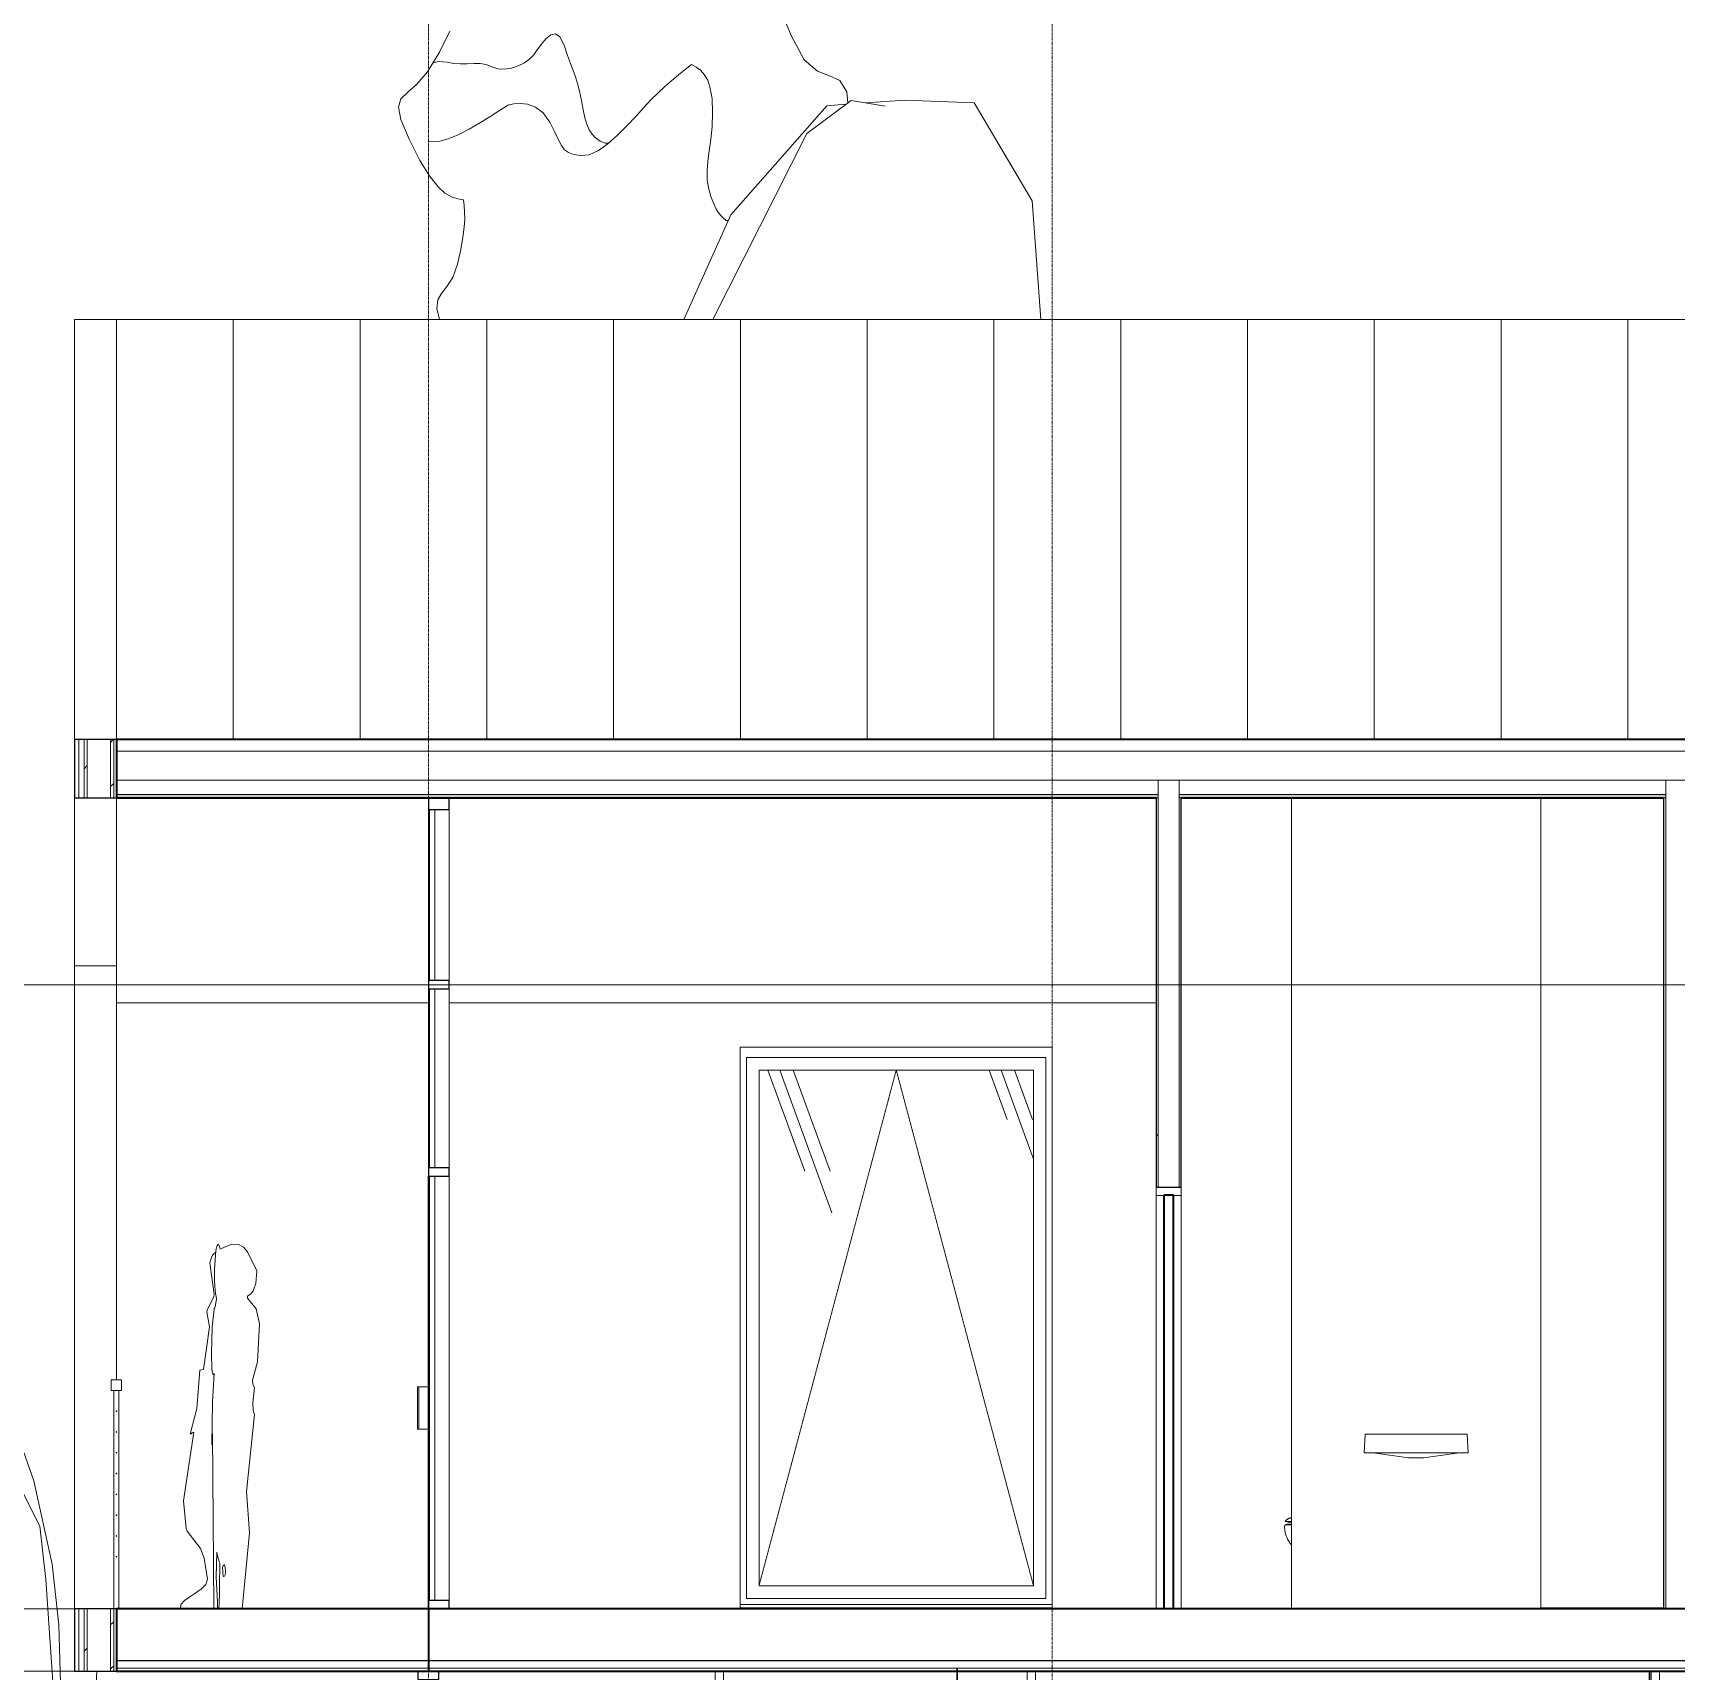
# Model space of a CAD drawing. Header units: millimetres. Extents: x -22400 to 100951, y -3625 to 17206.
# Drawn here: x 43604 to 51506, y 2700 to 10577 of the extents above; entities that cross this region are included whole.
import ezdxf

# ---------------------------------------------------------------- set-up
doc = ezdxf.new("R2010")
doc.units = ezdxf.units.MM
doc.linetypes.add('Dash - Tight', pattern=[4.5, 3, -1.5])
doc.linetypes.add('Grid Line', pattern=[22.225, 12.7, -3.175, 3.175, -3.175])
for name, color, linetype, lineweight in [('A-CLNG', 13, 'Continuous', 9), ('A-DETL-GENF', 92, 'Continuous', 9), ('A-DOOR', 31, 'Continuous', 9), ('A-DOOR-FRAM', 31, 'Continuous', 9), ('A-FLOR', 192, 'Continuous', 9), ('A-FLOR-HRAL', 11, 'Continuous', 9), ('A-FLOR-LEVL', 51, 'Continuous', 9), ('A-GENM', 13, 'Continuous', 9), ('A-GLAZ', 151, 'Continuous', 9), ('A-GLAZ-CURT', 52, 'Continuous', 9), ('A-GLAZ-CWMG', 51, 'Continuous', 9), ('A-ROOF', 132, 'Continuous', 9), ('A-ROOF-PATT', 132, 'Continuous', 9), ('A-WALL', 113, 'Continuous', 9), ('A-WALL-PATT', 111, 'Continuous', 9), ('E-LITE-EQPM', 33, 'Continuous', 9), ('I-WALL', 2, 'Continuous', 9), ('L-PLNT', 71, 'Continuous', 9), ('P-SANR-FIXT', 6, 'Continuous', 9), ('S-GRID', 1, 'Continuous', 9)]:
    doc.layers.add(name, color=color, linetype=linetype, lineweight=lineweight)
pattern_1 = [(0, (53724.09, 1850), (812.8, 203.2), [33.528, -576.072, 33.528, -576.072, -3251.2]), (0, (53724.09, 1850), (812.8, 203.2), [-1219.2, 33.528, -1185.672, 33.528, -576.072, -1422.4]), (0, (53724.09, 1850), (812.8, 203.2), [-3048, 33.528, -372.872, 33.528, -982.472]), (120, (54028.89, 1951.6), (-582.3764, 602.3054), [33.528, -576.072, 33.528, -576.072, -3251.2]), (120, (54028.89, 1951.6), (-582.3764, 602.3054), [-1219.2, 33.528, -1185.672, 33.528, -576.072, -1422.4]), (120, (54028.89, 1951.6), (-582.3764, 602.3054), [-3048, 33.528, -372.872, 33.528, -982.472]), (240, (54130.49, 2358), (-230.4236, -805.5054), [33.528, -576.072, 33.528, -576.072, -3251.2]), (240, (54130.49, 2358), (-230.4236, -805.5054), [-1219.2, 33.528, -1185.672, 33.528, -576.072, -1422.4]), (240, (54130.49, 2358), (-230.4236, -805.5054), [-3048, 33.528, -372.872, 33.528, -982.472])]
pattern_2 = [(45, (53724.09, 1850), (-106.066, 106.066), [])]

# ---------------------------------------------------------------- blocks, each defined once
blk = doc.blocks.new('Single Window - Standard-818875-Longitudinal Section')
at = {"layer": 'A-GLAZ'}
h = blk.add_hatch(dxfattribs=at)
h.set_pattern_fill('FP_22', color=256, style=0, pattern_type=2)
h.set_pattern_definition([(110, (-2696.1, 2500), (973.9, 248.05), [800, -2500]), (110, (-2688.1, 2300), (973.9, 248.05), [1200, -2100]), (110, (-2818.1, 2500), (973.9, 248.05), [800, -2500])])
h.paths.add_polyline_path([(-2028.1, 3110), (-2028.1, 5590), (-3348.1, 5590), (-3348.1, 3110), (-2487.4, 3110)], flags=0)
for p, q in [((-3408.1, 3050), (-3408.1, 5650)), ((-3408.1, 5650), (-1968.1, 5650)), ((-1968.1, 5650), (-1968.1, 3050)), ((-3348.1, 5590), (-3348.1, 3110)), ((-2028.1, 5590), (-3348.1, 5590)), ((-2028.1, 3110), (-2028.1, 5590)), ((-3348.1, 3110), (-2028.1, 3110)), ((-3438.1, 3005), (-3438.1, 3020)), ((-3438.1, 3020), (-1938.1, 3020)), ((-1938.1, 3005), (-3438.1, 3005)), ((-1968.1, 3050), (-3408.1, 3050)), ((-1938.1, 3020), (-1938.1, 3005))]:
    blk.add_line(p, q, dxfattribs=at)
at = {"layer": 'A-GLAZ', "linetype": 'Dash - Tight'}
for p, q in [((-3348.1, 3110), (-2688.1, 5590)), ((-2688.1, 5590), (-2028.1, 3110))]:
    blk.add_line(p, q, dxfattribs=at)
blk = doc.blocks.new('Curtain Wall Dbl Glass - Curtain Wall Dbl Glass-910875-Longitudinal Section')
at = {"layer": 'A-DOOR'}
blk.add_line((-4938.9, 3000), (-4938.9, 5080), dxfattribs=at)
at = {"layer": 'A-DOOR-FRAM'}
for p, q in [((-4989.7, 4066.8), (-4983.3, 4066.8)), ((-4989.7, 4066.8), (-4989.7, 3863.6)), ((-4983.3, 4066.8), (-4938.9, 4066.8)), ((-4983.3, 4066.8), (-4983.3, 3863.6)), ((-4983.3, 3863.6), (-4989.7, 3863.6)), ((-4938.9, 3863.6), (-4983.3, 3863.6))]:
    blk.add_line(p, q, dxfattribs=at)
blk = doc.blocks.new('System Panel - Glazed-909763-Longitudinal Section')
at = {"layer": 'A-GLAZ-CURT', "lineweight": 18}
for p, q in [((-4932.5, 5080), (-4932.5, 3040)), ((-4907.1, 5080), (-4932.5, 5080)), ((-4907.1, 3040), (-4907.1, 5080)), ((-4932.5, 3040), (-4907.1, 3040))]:
    blk.add_line(p, q, dxfattribs=at)
blk = doc.blocks.new('System Panel - Glazed-846340-Longitudinal Section')
at = {"layer": 'A-GLAZ-CURT', "lineweight": 18}
for p, q in [((-4932.5, 6842.6), (-4932.5, 6020)), ((-4907.1, 6842.6), (-4932.5, 6842.6)), ((-4907.1, 6020), (-4907.1, 6842.6)), ((-4932.5, 6020), (-4907.1, 6020))]:
    blk.add_line(p, q, dxfattribs=at)
blk = doc.blocks.new('Rectangular Mullion - 64 x 128 rectangular-485513-Longitudinal Section')
at = {"layer": 'A-GLAZ-CWMG', "lineweight": 25}
for p, q in [((-4938.1, 3040), (-4938.1, 3000)), ((-4838.1, 3040), (-4938.1, 3040)), ((-4838.1, 3000), (-4838.1, 3040)), ((-4938.1, 3000), (-4838.1, 3000))]:
    blk.add_line(p, q, dxfattribs=at)
blk = doc.blocks.new('Rectangular Mullion - 64 x 128 rectangular-909760-Longitudinal Section')
at = {"layer": 'A-GLAZ-CWMG'}
for p, q in [((-4938.1, 3040), (-4938.1, 5080)), ((-4838.1, 5080), (-4838.1, 3040))]:
    blk.add_line(p, q, dxfattribs=at)
blk = doc.blocks.new('Walvit_Hung Bowl_604118 W - Walvit-287141-Longitudinal Section')
at = {"layer": 'A-GENM'}
for p, q in [((-788.9, 3420.2), (-818, 3420.2)), ((-788.9, 3404.7), (-814.5, 3404.7)), ((-794.6, 3404), (-808.3, 3404)), ((-807, 3413.1), (-788.5, 3413.1)), ((-794.6, 3404), (-788.8, 3404)), ((-788.8, 3404), (-794.6, 3404))]:
    blk.add_line(p, q, dxfattribs=at)
at = {"layer": 'A-GENM', "flags": 128}
for points in [[(-820.7, 3396.3), (-820.7, 3396.6), (-820.7, 3396.9), (-820.6, 3397.2), (-820.6, 3397.5), (-820.5, 3397.8), (-820.5, 3398.1), (-820.4, 3398.4), (-820.3, 3398.7), (-820.2, 3399), (-820.1, 3399.3), (-820, 3399.6), (-819.8, 3399.8), (-819.7, 3400.1), (-819.5, 3400.4), (-819.4, 3400.6), (-819.2, 3400.9), (-819, 3401.1), (-818.8, 3401.4), (-818.6, 3401.6), (-818.4, 3401.8), (-818.1, 3402), (-817.9, 3402.2), (-817.7, 3402.4), (-817.4, 3402.6), (-817.2, 3402.8), (-816.9, 3402.9), (-816.6, 3403.1), (-816.3, 3403.2), (-816.1, 3403.3), (-815.8, 3403.5), (-815.5, 3403.6), (-815.2, 3403.7), (-814.9, 3403.7), (-814.6, 3403.8), (-814.3, 3403.9), (-814, 3403.9), (-813.7, 3403.9), (-813.4, 3404), (-813.1, 3404), (-813, 3404)], [(-818, 3420.2), (-816.8, 3421.6), (-815.7, 3422.9), (-814.5, 3424.2), (-813.2, 3425.5), (-811.9, 3426.7), (-810.5, 3427.8), (-809.1, 3428.9), (-807.6, 3430), (-806.1, 3430.9)], [(-794.6, 3404), (-797.2, 3404), (-799.7, 3404), (-802, 3404), (-804, 3404), (-805.9, 3404), (-807.5, 3404), (-808.9, 3404), (-810.2, 3404), (-811.2, 3404), (-812, 3404), (-812.5, 3404), (-812.9, 3404), (-813, 3404)], [(-813, 3404), (-812.9, 3404), (-812.6, 3404), (-812, 3404), (-811.2, 3404), (-810.2, 3404), (-809, 3404), (-807.6, 3404), (-806, 3404), (-804.2, 3404), (-802.1, 3404), (-799.9, 3404), (-797.4, 3404), (-794.8, 3404), (-794.6, 3404)], [(-806.1, 3430.9), (-804.6, 3431.9), (-803, 3432.7), (-801.4, 3433.5), (-799.8, 3434.2), (-798.1, 3434.9), (-796.4, 3435.5), (-794.7, 3436), (-793, 3436.5), (-791.2, 3436.9), (-789.5, 3437.2), (-788.1, 3437.4)], [(-794.6, 3404), (-790.3, 3404), (-788.1, 3404)], [(-788.1, 3404), (-789.3, 3404), (-793.7, 3404), (-794.6, 3404)], [(-788.1, 3306.5), (-791.5, 3310.7), (-794.8, 3315.2), (-798, 3319.8), (-800.9, 3324.6), (-803.7, 3329.4), (-806.3, 3334.4), (-808.6, 3339.5), (-810.8, 3344.6), (-812.8, 3349.9), (-814.5, 3355.2), (-816.1, 3360.6), (-817.4, 3366), (-818.5, 3371.5), (-819.4, 3377), (-820, 3382.6), (-820.5, 3388.1), (-820.7, 3393.7), (-820.7, 3396.3)]]:
    blk.add_lwpolyline(points, dxfattribs=at)
blk = doc.blocks.new('Pocket_Slider_Door_5851 - 2_027 x 0_945-769882-Longitudinal Section')
at = {"layer": 'A-DOOR', "lineweight": 18}
for p, q in [((-1398.1, 4987), (-1398.1, 3000)), ((-1358.1, 4987), (-1398.1, 4987)), ((-1358.1, 3000), (-1358.1, 4987)), ((-1398.1, 3000), (-1358.1, 3000))]:
    blk.add_line(p, q, dxfattribs=at)
at = {"layer": 'A-DOOR-FRAM', "lineweight": 18}
for p, q in [((-1318.1, 5027), (-1438.1, 5027)), ((-1438.1, 5027), (-1438.1, 4987)), ((-1438.1, 4987), (-1400.6, 4987)), ((-1400.6, 4987), (-1400.6, 4992)), ((-1400.6, 4992), (-1355.6, 4992)), ((-1355.6, 4992), (-1355.6, 4987)), ((-1355.6, 4987), (-1318.1, 4987)), ((-1318.1, 4987), (-1318.1, 5027))]:
    blk.add_line(p, q, dxfattribs=at)
at = {"layer": 'A-DOOR-FRAM'}
for p, q in [((-1438.1, 3000), (-1438.1, 4987)), ((-1403.1, 3000), (-1403.1, 4987)), ((-1353.1, 4987), (-1353.1, 3000)), ((-1318.1, 4987), (-1318.1, 3000))]:
    blk.add_line(p, q, dxfattribs=at)
blk = doc.blocks.new('Rectangular Mullion - 64 x 128 rectangular-846345-Longitudinal Section')
at = {"layer": 'A-GLAZ-CWMG', "lineweight": 25}
for p, q in [((-4938.1, 6898.1), (-4938.1, 6842.6)), ((-4838.1, 6898.1), (-4938.1, 6898.1)), ((-4838.1, 6842.6), (-4838.1, 6898.1)), ((-4938.1, 6842.6), (-4838.1, 6842.6))]:
    blk.add_line(p, q, dxfattribs=at)
blk = doc.blocks.new('Lavatory-TOTO-Luminist_Rectangle_Vessel_LLT151 - Standard-698708-Longitudinal Section')
at = {"layer": 'P-SANR-FIXT'}
for p, q in [((-433.1, 3840), (-438.1, 3750)), ((-433.1, 3840), (-428.1, 3840)), ((-432.9, 3840), (-433.1, 3840)), ((-428.1, 3840), (51.9, 3840)), ((51.9, 3840), (56.8, 3840)), ((61.9, 3750), (56.9, 3840)), ((-433.1, 3750), (-438.1, 3750)), ((-438.1, 3750), (-437.9, 3750)), ((56.9, 3750), (-433.1, 3750)), ((-225.6, 3725), (-395.1, 3750)), ((-395.1, 3750), (-225.6, 3725)), ((-225.6, 3725), (-224.9, 3725)), ((-205.6, 3725), (-225.6, 3725)), ((-170.6, 3725), (-205.6, 3725)), ((-150.6, 3725), (-170.6, 3725)), ((-151.3, 3725), (-150.6, 3725)), ((-150.6, 3725), (18.9, 3750)), ((18.9, 3750), (-150.6, 3725)), ((61.9, 3750), (56.9, 3750)), ((61.8, 3750), (61.9, 3750))]:
    blk.add_line(p, q, dxfattribs=at)
blk = doc.blocks.new('SH_Lighting-Pendant-Litecontrol-Mod66-8_Foot_09 - P-D-66N28T8-802440-Longitudinal Section')
at = {"layer": 'E-LITE-EQPM'}
for p, q in [((933, 2700), (933, 2100.9)), ((936, 2100.9), (936, 2700)), ((2958.4, 2700), (2958.4, 2100.9)), ((2961.4, 2100.9), (2961.4, 2700)), ((4983.8, 2700), (4983.8, 2100.9)), ((4986.8, 2100.9), (4986.8, 2700)), ((858.3, 1935.8), (858.3, 2100.9)), ((859.9, 2100.9), (858.3, 2100.9)), ((859.9, 2100.9), (859.9, 1935.8)), ((859.9, 1935.8), (859.9, 2100.9)), ((5059.9, 2100.9), (859.9, 2100.9)), ((5059.9, 1935.8), (5059.9, 2100.9)), ((5059.9, 2100.9), (5061.5, 2100.9)), ((5059.9, 2100.9), (5059.9, 1935.8)), ((5061.5, 2100.9), (5061.5, 1935.8)), ((859.9, 1935.8), (858.3, 1935.8)), ((859.9, 1935.8), (5059.9, 1935.8)), ((5059.9, 1935.8), (5061.5, 1935.8))]:
    blk.add_line(p, q, dxfattribs=at)
blk = doc.blocks.new('SH_Lighting-Pendant-Litecontrol-Mod66-8_Foot_09 - P-D-66N28T8-V37-Longitudinal Section')
at = {"layer": 'E-LITE-EQPM'}
for p, q in [((-2396.8, 2710.5), (-2396.8, 2100.9)), ((-2396.8, 2710.5), (-2395.3, 2710.5)), ((-2395.3, 2710.5), (-2393.8, 2710.5)), ((-2393.8, 2100.9), (-2393.8, 2710.5)), ((-2319.1, 2100.9), (-2471.5, 2100.9)), ((-2471.5, 2100.9), (-2471.5, 1935.8)), ((-2319.1, 1935.8), (-2319.1, 2100.9)), ((-2471.5, 1935.8), (-2319.1, 1935.8))]:
    blk.add_line(p, q, dxfattribs=at)
blk = doc.blocks.new('Rectangular Mullion - 64 x 128 rectangular-846349-Longitudinal Section')
at = {"layer": 'A-GLAZ-CWMG', "lineweight": 25}
for p, q in [((-4938.1, 6020), (-4938.1, 5980)), ((-4838.1, 6020), (-4938.1, 6020)), ((-4838.1, 5980), (-4838.1, 6020)), ((-4938.1, 5980), (-4838.1, 5980))]:
    blk.add_line(p, q, dxfattribs=at)
blk = doc.blocks.new('Rectangular Mullion - 64 x 128 rectangular-846350-Longitudinal Section')
at = {"layer": 'A-GLAZ-CWMG'}
for p, q in [((-4938.1, 6020), (-4938.1, 6842.6)), ((-4838.1, 6842.6), (-4838.1, 6020))]:
    blk.add_line(p, q, dxfattribs=at)
blk = doc.blocks.new('Railing - 25mm-489599-Longitudinal Section')
at = {"layer": 'A-FLOR-HRAL'}
for p, q in [((-6450.6, 4050), (-6450.6, 3000)), ((-6425.6, 3000), (-6425.6, 4050))]:
    blk.add_line(p, q, dxfattribs=at)
blk = doc.blocks.new('Railing - Railing-931631-Longitudinal Section')
at = {"layer": 'A-FLOR-HRAL', "lineweight": 18}
for p, q in [((-6463.1, 4100), (-6463.1, 4050)), ((-6413.1, 4100), (-6463.1, 4100)), ((-6463.1, 4050), (-6413.1, 4050)), ((-6413.1, 4050), (-6413.1, 4100))]:
    blk.add_line(p, q, dxfattribs=at)
for centre, start, end in [((-6438.1, 3950), 0, 180), ((-6438.1, 3950), 180, 0), ((-6438.1, 3850), 0, 180), ((-6438.1, 3850), 180, 0), ((-6438.1, 3750), 0, 180), ((-6438.1, 3750), 180, 0), ((-6438.1, 3650), 0, 180), ((-6438.1, 3650), 180, 0), ((-6438.1, 3550), 0, 180), ((-6438.1, 3550), 180, 0), ((-6438.1, 3450), 0, 180), ((-6438.1, 3450), 180, 0), ((-6438.1, 3350), 0, 180), ((-6438.1, 3350), 180, 0), ((-6438.1, 3250), 0, 180), ((-6438.1, 3250), 180, 0)]:
    blk.add_arc(centre, 1.59, start, end, dxfattribs=at)
blk.add_blockref('Railing - 25mm-489599-Longitudinal Section', (0, 0))
blk = doc.blocks.new('System Panel - Glazed-931892-Longitudinal Section')
at = {"layer": 'A-GLAZ-CURT', "lineweight": 18}
for p, q in [((-4932.5, 5980), (-4932.5, 5120)), ((-4907.1, 5980), (-4932.5, 5980)), ((-4907.1, 5120), (-4907.1, 5980)), ((-4932.5, 5120), (-4907.1, 5120))]:
    blk.add_line(p, q, dxfattribs=at)
blk = doc.blocks.new('Rectangular Mullion - 64 x 128 rectangular-909761-Longitudinal Section')
at = {"layer": 'A-GLAZ-CWMG', "lineweight": 25}
for p, q in [((-4938.1, 5120), (-4938.1, 5080)), ((-4838.1, 5120), (-4938.1, 5120)), ((-4938.1, 5080), (-4838.1, 5080)), ((-4838.1, 5080), (-4838.1, 5120))]:
    blk.add_line(p, q, dxfattribs=at)
blk = doc.blocks.new('Rectangular Mullion - 64 x 128 rectangular-931887-Longitudinal Section')
at = {"layer": 'A-GLAZ-CWMG'}
for p, q in [((-4938.1, 5120), (-4938.1, 5980)), ((-4838.1, 5980), (-4838.1, 5120))]:
    blk.add_line(p, q, dxfattribs=at)
blk = doc.blocks.new('M_Shower Stall-2D - small-937371-Longitudinal Section')
at = {"layer": 'P-SANR-FIXT'}
for p, q in [((1001.9, 3005), (411.9, 3005)), ((411.9, 3005), (1001.9, 3005)), ((926.9, 3005), (411.9, 3005)), ((411.9, 3005), (926.9, 3005)), ((464.6, 3005), (926.9, 3005)), ((926.9, 3005), (465.9, 3005))]:
    blk.add_line(p, q, dxfattribs=at)
blk = doc.blocks.new('RPC Tree - Deciduous - Scarlet Oak - 42_-946020-Longitudinal Section')
at = {"layer": 'L-PLNT'}
for p, q in [((-3249.3, 10700.6), (-3194, 10564.7)), ((-3194, 10564.7), (-3131, 10446.5)), ((-3131, 10446.5), (-3067.4, 10392.7)), ((-3067.4, 10392.7), (-3008.5, 10370.8)), ((-3008.5, 10370.8), (-2959.5, 10348.3)), ((-2959.5, 10348.3), (-2925.8, 10292.4)), ((-2925.8, 10292.4), (-2920.2, 10240.3))]:
    blk.add_line(p, q, dxfattribs=at)
blk = doc.blocks.new('RPC Tree - Deciduous - Red Ash - 25_-945990-Longitudinal Section')
at = {"layer": 'L-PLNT'}
for p, q in [((-3484.1, 9702.3), (-3022.6, 10226.4)), ((-3118.2, 10092), (-2905.3, 10251.5)), ((-3022.6, 10226.4), (-2929.9, 10233)), ((-2905.3, 10251.5), (-2740.8, 10224.7)), ((-2834.1, 10239.9), (-2646.9, 10253.3)), ((-2646.9, 10253.3), (-2314.2, 10239.8)), ((-2314.2, 10239.8), (-2035.1, 9769.5)), ((-3570.1, 9198.7), (-3118.2, 10092)), ((-2035.1, 9769.5), (-1992.6, 9198.7)), ((-3709.7, 9198.7), (-3484.1, 9702.3))]:
    blk.add_line(p, q, dxfattribs=at)
blk = doc.blocks.new('RPC Tree - Deciduous - Honey Locust - 25_-V39-Longitudinal Section')
at = {"layer": 'L-PLNT'}
for p, q in [((-4414.7, 10494.6), (-4394.7, 10522.3)), ((-4394.7, 10522.3), (-4372.7, 10548.3)), ((-4372.7, 10548.3), (-4349.7, 10566.6)), ((-4349.7, 10566.6), (-4326.8, 10571.4)), ((-4326.8, 10571.4), (-4305.1, 10556.8)), ((-4305.1, 10556.8), (-4285.7, 10517)), ((-4285.7, 10517), (-4269.1, 10468.4)), ((-4915.4, 10433.2), (-4889, 10438.3)), ((-4889, 10438.3), (-4847.9, 10436.2)), ((-4847.9, 10436.2), (-4815.2, 10429.5)), ((-4505.6, 10417.9), (-4475.6, 10433.2)), ((-4475.6, 10433.2), (-4450.3, 10451.3)), ((-4450.3, 10451.3), (-4431.5, 10470.8)), ((-4431.5, 10470.8), (-4414.7, 10494.6)), ((-4269.1, 10468.4), (-4254.7, 10429.1)), ((-4815.2, 10429.5), (-4782.8, 10427.6)), ((-4782.8, 10427.6), (-4750.9, 10428.4)), ((-4750.9, 10428.4), (-4719.6, 10429.5)), ((-4719.6, 10429.5), (-4689.4, 10428.8)), ((-4689.4, 10428.8), (-4660.3, 10424.1)), ((-4660.3, 10424.1), (-4632.8, 10413.2)), ((-4632.8, 10413.2), (-4603.8, 10403)), ((-4603.8, 10403), (-4571.6, 10401.4)), ((-4571.6, 10401.4), (-4538.2, 10406.8)), ((-4538.2, 10406.8), (-4505.6, 10417.9)), ((-4254.7, 10429.1), (-4242, 10395.6)), ((-4242, 10395.6), (-4230.9, 10364.6)), ((-4230.9, 10364.6), (-4220.8, 10332.5)), ((-3767.8, 10347.8), (-3735.7, 10374.5)), ((-3735.7, 10374.5), (-3703.9, 10399.9)), ((-3703.9, 10399.9), (-3672.3, 10424.7)), ((-3672.3, 10424.7), (-3650.8, 10411.9)), ((-3650.8, 10411.9), (-3630.1, 10396.6)), ((-3630.1, 10396.6), (-3611.2, 10376.3)), ((-3611.2, 10376.3), (-3594.9, 10348.4)), ((-4220.8, 10332.5), (-4211.4, 10296.1)), ((-4211.4, 10296.1), (-4202.4, 10251.7)), ((-3867.6, 10254.7), (-3833.6, 10288.5)), ((-3833.6, 10288.5), (-3800.4, 10319.4)), ((-3800.4, 10319.4), (-3767.8, 10347.8)), ((-3594.9, 10348.4), (-3582.2, 10310.4)), ((-3582.2, 10310.4), (-3574, 10259.8)), ((-4637, 10176), (-4595.4, 10202.7)), ((-4595.4, 10202.7), (-4567.1, 10221.5)), ((-4567.1, 10221.5), (-4556.6, 10228.6)), ((-4556.6, 10228.6), (-4548.7, 10230.8)), ((-4548.7, 10230.8), (-4527.7, 10234.8)), ((-4527.7, 10234.8), (-4497.1, 10236.8)), ((-4497.1, 10236.8), (-4460.7, 10233)), ((-4460.7, 10233), (-4422.3, 10219.4)), ((-4422.3, 10219.4), (-4385.4, 10192.3)), ((-4202.4, 10251.7), (-4193.8, 10206.3)), ((-4193.8, 10206.3), (-4185.2, 10168.4)), ((-3940.7, 10174.7), (-3902.6, 10217.1)), ((-3902.6, 10217.1), (-3867.6, 10254.7)), ((-3574, 10259.8), (-3571, 10194)), ((-3571, 10194), (-3573.5, 10124.6)), ((-4794.4, 10087), (-4741.2, 10114.3)), ((-4741.2, 10114.3), (-4687.2, 10145.3)), ((-4687.2, 10145.3), (-4637, 10176)), ((-4385.4, 10192.3), (-4353.9, 10147.9)), ((-4353.9, 10147.9), (-4330.3, 10099.6)), ((-4185.2, 10168.4), (-4175.7, 10137)), ((-4175.7, 10137), (-4164.5, 10111)), ((-4028, 10084), (-3983, 10129)), ((-3983, 10129), (-3940.7, 10174.7)), ((-3573.5, 10124.6), (-3579.5, 10063.4)), ((-4938.1, 10056.1), (-4920.8, 10054.1)), ((-4920.8, 10054.1), (-4883.4, 10056.7)), ((-4883.4, 10056.7), (-4842.1, 10067.2)), ((-4842.1, 10067.2), (-4794.4, 10087)), ((-4330.3, 10099.6), (-4312.6, 10062.4)), ((-4312.6, 10062.4), (-4297.8, 10034.7)), ((-4164.5, 10111), (-4150.7, 10089.5)), ((-4150.7, 10089.5), (-4133.6, 10071.3)), ((-4133.6, 10071.3), (-4112.2, 10055.6)), ((-4120.5, 10011), (-4074.4, 10043.3)), ((-4112.2, 10055.6), (-4087.3, 10046.5)), ((-4087.3, 10046.5), (-4070.9, 10046.4)), ((-4074.4, 10043.3), (-4028, 10084)), ((-3579.5, 10063.4), (-3587, 10008.9)), ((-4297.8, 10034.7), (-4282.9, 10014.9)), ((-4282.9, 10014.9), (-4264.8, 10001.3)), ((-4264.8, 10001.3), (-4240.3, 9992.4)), ((-4240.3, 9992.4), (-4206.5, 9986.5)), ((-4206.5, 9986.5), (-4165.1, 9990.8)), ((-4165.1, 9990.8), (-4120.5, 10011)), ((-3593.8, 9959.4), (-3597.9, 9913.3)), ((-3587, 10008.9), (-3593.8, 9959.4)), ((-3597.9, 9913.3), (-3597.1, 9869.1)), ((-3597.1, 9869.1), (-3589.4, 9825)), ((-3589.4, 9825), (-3577.6, 9785.2)), ((-3577.6, 9785.2), (-3565.8, 9753.9)), ((-3565.8, 9753.9), (-3553.9, 9729.7)), ((-3553.9, 9729.7), (-3542.1, 9711.1)), ((-3542.1, 9711.1), (-3530.2, 9696.7)), ((-3530.2, 9696.7), (-3518.4, 9685.2)), ((-3518.4, 9685.2), (-3506.5, 9675.1)), ((-3506.5, 9675.1), (-3496.5, 9674.6))]:
    blk.add_line(p, q, dxfattribs=at)
blk = doc.blocks.new('RPC Tree - Deciduous - Lombardy Poplar - 40_-946016-Longitudinal Section')
at = {"layer": 'L-PLNT'}
for p, q in [((-4835.5, 10584.3), (-4885.2, 10484.2)), ((-4885.2, 10484.2), (-4941.4, 10389.3)), ((-4941.4, 10389.3), (-4994.2, 10329.4)), ((-5038.7, 10290.6), (-5069.6, 10258.8)), ((-4994.2, 10329.4), (-5038.7, 10290.6)), ((-5069.6, 10258.8), (-5082, 10219.9)), ((-5082, 10219.9), (-5070.8, 10160)), ((-5070.8, 10160), (-5030.7, 10065.1)), ((-5030.7, 10065.1), (-4978.4, 9963.4)), ((-4978.4, 9963.4), (-4933, 9889.4)), ((-4933, 9889.4), (-4893.2, 9838.5)), ((-4893.2, 9838.5), (-4858.1, 9806.1)), ((-4858.1, 9806.1), (-4826.4, 9787.6)), ((-4826.4, 9787.6), (-4797, 9778.3)), ((-4797, 9778.3), (-4768.8, 9773.6)), ((-4768.8, 9773.6), (-4765.8, 9745.9)), ((-4765.8, 9745.9), (-4763.7, 9716.2)), ((-4765.8, 9642.2), (-4771.7, 9593.8)), ((-4763.4, 9682.3), (-4765.8, 9642.2)), ((-4763.7, 9716.2), (-4763.4, 9682.3)), ((-4771.7, 9593.8), (-4782.1, 9535)), ((-4782.1, 9535), (-4797.9, 9463.8)), ((-4797.9, 9463.8), (-4820.9, 9399.7)), ((-4874.6, 9324.2), (-4893.1, 9292.6)), ((-4848.5, 9356.5), (-4874.6, 9324.2)), ((-4820.9, 9399.7), (-4848.5, 9356.5)), ((-4893.1, 9292.6), (-4897.8, 9251.3)), ((-4897.8, 9251.3), (-4884.7, 9198.7)), ((-6834.7, 3614.9), (-6944.4, 3924.7)), ((-6806, 3396.3), (-6951.5, 3687.8)), ((-6747, 3214.1), (-6834.7, 3614.9)), ((-6776.9, 3141.2), (-6806, 3396.3)), ((-6714.1, 2922.5), (-6747, 3214.1)), ((-6733.9, 2494.7), (-6776.9, 3141.2)), ((-6703.2, 2485.2), (-6714.1, 2922.5)), ((-6544.1, 2485.3), (-6531.8, 2700))]:
    blk.add_line(p, q, dxfattribs=at)
blk = doc.blocks.new('RPC Female - YinYin-954137-Longitudinal Section')
at = {"layer": 'A-DETL-GENF'}
for p, q in [((-5958, 4731.1), (-5953, 4745.9)), ((-5953, 4745.9), (-5947.1, 4752.6)), ((-5947.1, 4752.6), (-5941.9, 4743.7)), ((-5941.9, 4743.7), (-5939.1, 4730.2)), ((-5882.3, 4752.6), (-5941.2, 4729.4)), ((-5851.4, 4750.9), (-5882.3, 4752.6)), ((-5827, 4737.6), (-5851.4, 4750.9)), ((-5980.9, 4689.1), (-5988, 4662.8)), ((-5988, 4662.8), (-5968.6, 4513.1)), ((-5975.5, 4699.5), (-5980.9, 4689.1)), ((-5968.5, 4708.6), (-5975.5, 4699.5)), ((-5960.4, 4714.7), (-5968.5, 4708.6)), ((-5966, 4629.6), (-5961.7, 4701.5)), ((-5961.7, 4701.5), (-5960.1, 4717.9)), ((-5960.1, 4717.9), (-5958, 4731.1)), ((-5807.5, 4715.4), (-5827, 4737.6)), ((-5763.4, 4624), (-5807.5, 4715.4)), ((-5966.5, 4607.4), (-5966, 4629.6)), ((-5966.3, 4586.7), (-5966.5, 4607.4)), ((-5964.6, 4549), (-5966.3, 4586.7)), ((-5767.9, 4563.7), (-5763.4, 4624)), ((-5968.6, 4513.1), (-5970.3, 4499.3)), ((-5961.3, 4516.8), (-5964.6, 4549)), ((-5956.4, 4491.1), (-5961.3, 4516.8)), ((-5807, 4502.1), (-5792, 4513.6)), ((-5792, 4513.6), (-5780.8, 4528.1)), ((-5780.8, 4528.1), (-5767.9, 4563.7)), ((-5999.6, 4439.6), (-6003, 4426.8)), ((-6003, 4426.8), (-5990.3, 4354.9)), ((-5970.3, 4499.3), (-5999.6, 4439.6)), ((-5978, 4355.3), (-5968.1, 4439.8)), ((-5968.1, 4439.8), (-5967.5, 4444)), ((-5967.5, 4444), (-5965.4, 4446.5)), ((-5965.4, 4446.5), (-5963.2, 4453)), ((-5963.2, 4453), (-5956.7, 4487.9)), ((-5956.7, 4487.9), (-5956.4, 4491.1)), ((-5807, 4493.8), (-5807, 4502.1)), ((-5766.1, 4441.2), (-5807, 4493.8)), ((-5749.7, 4369.2), (-5766.1, 4441.2)), ((-5990.3, 4354.9), (-6019.8, 4150.3)), ((-5980.4, 4225.1), (-5978, 4355.3)), ((-5759.6, 4186.5), (-5749.7, 4369.2)), ((-5978.9, 4158.1), (-5980.4, 4225.1)), ((-6036.2, 4147.5), (-6050.5, 3962.7)), ((-6019.8, 4150.3), (-6036.2, 4147.5)), ((-5977.3, 4140.2), (-5978.9, 4158.1)), ((-5975, 4128.2), (-5977.3, 4140.2)), ((-5975.6, 3995.2), (-5967.9, 4130.9)), ((-5972, 4124.3), (-5975, 4128.2)), ((-5967.9, 4130.9), (-5972, 4124.3)), ((-5783, 4098.5), (-5759.6, 4186.5)), ((-5781.3, 4080.5), (-5783, 4098.5)), ((-5782.6, 3990.4), (-5774.3, 4061.7)), ((-5774.3, 4061.7), (-5781.3, 4080.5)), ((-6050.5, 3962.7), (-6082.6, 3840)), ((-5978.5, 3787.4), (-5975.6, 3995.2)), ((-5780.5, 3953.7), (-5782.6, 3990.4)), ((-5774.3, 3934.2), (-5780.5, 3953.7)), ((-5812.5, 3563), (-5774.3, 3934.2)), ((-6066.2, 3848.3), (-6116.1, 3519.3)), ((-6082.6, 3840), (-6081.5, 3840.5)), ((-6081.5, 3840.5), (-6079.3, 3841.7)), ((-6079.3, 3841.7), (-6076.3, 3843.3)), ((-6076.3, 3843.3), (-6073.1, 3845.1)), ((-6073.1, 3845.1), (-6070.1, 3846.7)), ((-6070.1, 3846.7), (-6067.7, 3847.9)), ((-6067.7, 3847.9), (-6066.2, 3848.3)), ((-5977.9, 3798), (-5978.4, 3790.2)), ((-5977.3, 3808.8), (-5977.9, 3798)), ((-5976.6, 3820.7), (-5977.3, 3808.8)), ((-5976, 3831.7), (-5976.6, 3820.7)), ((-5975.4, 3839.7), (-5976, 3831.7)), ((-5975.2, 3842.8), (-5975.4, 3839.7)), ((-5970, 3010.4), (-5975.2, 3842.8)), ((-5978.4, 3790.2), (-5978.5, 3787.4)), ((-5798.5, 3365.7), (-5812.5, 3563)), ((-6116.1, 3519.3), (-6102.6, 3386)), ((-6102.6, 3386), (-6098, 3373)), ((-6098, 3373), (-6034.3, 3289.3)), ((-5833.3, 3000), (-5798.5, 3365.7)), ((-6034.3, 3289.3), (-6015.8, 3242.7)), ((-6015.8, 3242.7), (-5999.6, 3141.9)), ((-5954.9, 3272.1), (-5958.6, 3153)), ((-5954.1, 3263.7), (-5954.9, 3272.1)), ((-5952.1, 3253.8), (-5954.1, 3263.7)), ((-5949.3, 3243.4), (-5952.1, 3253.8)), ((-5946.2, 3233.5), (-5949.3, 3243.4)), ((-5943.4, 3225.1), (-5946.2, 3233.5)), ((-5941.3, 3219.1), (-5943.4, 3225.1)), ((-5941.5, 3145.5), (-5941, 3178.2)), ((-5940.5, 3216.7), (-5941.3, 3219.1)), ((-5941, 3178.2), (-5940.6, 3202.9)), ((-5940.6, 3202.9), (-5940.5, 3216.7)), ((-5927.1, 3200.1), (-5924, 3206.6)), ((-5927.1, 3200.1), (-5924.4, 3155.7)), ((-5924, 3206.6), (-5922.6, 3208.6)), ((-5922.6, 3208.6), (-5921.1, 3210.2)), ((-5921.1, 3210.2), (-5919.9, 3211.1)), ((-5919.9, 3211.1), (-5918.9, 3211.1)), ((-5918.9, 3211.1), (-5917.4, 3205.9)), ((-5914.4, 3162.5), (-5917.8, 3156.1)), ((-5917.4, 3205.9), (-5915.5, 3196.4)), ((-5915.5, 3196.4), (-5913.9, 3184.6)), ((-5913.3, 3172.6), (-5914.4, 3162.5)), ((-5913.9, 3184.6), (-5913.3, 3172.6)), ((-6028.5, 3095.5), (-6056.1, 3075.9)), ((-6008, 3117.1), (-6028.5, 3095.5)), ((-5999.6, 3141.9), (-6008, 3117.1)), ((-5958.6, 3153), (-5952.7, 3031)), ((-5943.1, 3069.4), (-5942.2, 3108.2)), ((-5942.2, 3108.2), (-5941.5, 3145.5)), ((-5917.8, 3156.1), (-5924.4, 3155.7)), ((-6127.7, 3020.6), (-6130.3, 3000)), ((-6110.9, 3039.4), (-6127.7, 3020.6)), ((-6085.3, 3057.6), (-6110.9, 3039.4)), ((-6056.1, 3075.9), (-6085.3, 3057.6)), ((-5969.4, 3000), (-5970, 3010.4)), ((-5952.6, 3011), (-5953.7, 3000)), ((-5952.7, 3031), (-5952.6, 3011)), ((-5944.9, 3000), (-5944, 3032.2)), ((-5944, 3032.2), (-5943.1, 3069.4))]:
    blk.add_line(p, q, dxfattribs=at)
blk = doc.blocks.new('Rectangular Mullion - 64 x 128 rectangular-977489-Longitudinal Section')
at = {"layer": 'A-GLAZ-CWMG', "lineweight": 25}
for p, q in [((-4888.1, 2700), (-4988.1, 2700)), ((-4988.1, 2700), (-4988.1, 2660)), ((-4888.1, 2660), (-4888.1, 2700)), ((-4988.1, 2660), (-4888.1, 2660))]:
    blk.add_line(p, q, dxfattribs=at)
blk = doc.blocks.new('Rectangular Mullion - 64 x 128 rectangular-V51-Longitudinal Section')
at = {"layer": 'A-GLAZ-CWMG'}
for p, q in [((941.9, 2700), (941.9, 2100.9)), ((981.9, 2700), (981.9, 2100.9)), ((941.9, 1935.8), (941.9, 0)), ((981.9, 1935.8), (981.9, 0))]:
    blk.add_line(p, q, dxfattribs=at)
blk = doc.blocks.new('Rectangular Mullion - 64 x 128 rectangular-V52-Longitudinal Section')
at = {"layer": 'A-GLAZ-CWMG'}
for p, q in [((-2058.1, 2700), (-2058.1, 460)), ((-2018.1, 2700), (-2018.1, 460)), ((-2058.1, 441.2), (-2058.1, 0)), ((-2018.1, 442.8), (-2018.1, 0))]:
    blk.add_line(p, q, dxfattribs=at)
blk = doc.blocks.new('Rectangular Mullion - 64 x 128 rectangular-V53-Longitudinal Section')
at = {"layer": 'A-GLAZ-CWMG'}
for p, q in [((-3558.1, 2700), (-3558.1, 0)), ((-3518.1, 2700), (-3518.1, 0))]:
    blk.add_line(p, q, dxfattribs=at)

msp = doc.modelspace()

# ---------------------------------------------------------------- hatches: boundary and pattern name
at = {"layer": 'A-ROOF-PATT'}
h = msp.add_hatch(dxfattribs=at)
h.set_pattern_fill('FP_1', color=256, style=0, pattern_type=2)
h.set_pattern_definition([(90, (44568, 736.1), (-609.6, 4e-14), [])])
h.paths.add_polyline_path([(63489.1, 7178.4), (63506.1, 7178.4), (63506.1, 9198.7), (44006.1, 9198.7), (44006.1, 7178.4), (56267.7, 7178.4), (56267.7, 7389.9), (56261.3, 7389.9), (56261.3, 7316.6), (56245.6, 7285.4), (56240.4, 7290.5), (56240.4, 7514.1), (56255, 7519), (56255, 7573.9), (57398.4, 7573.9), (57398.4, 7519), (57412.9, 7514.1), (57412.9, 7290.5), (57407.7, 7285.4), (57392, 7316.6), (57392, 7389.9), (57385.7, 7389.9), (57385.7, 7178.4), (61270.2, 7178.4)], flags=0)
h = msp.add_hatch(dxfattribs=at)
h.set_pattern_fill('FP_16', color=256, style=0, pattern_type=2)
h.set_pattern_definition(pattern_1)
h.paths.add_polyline_path([(63489.1, 6898.1), (63506.1, 6898.1), (63506.1, 6914.7), (60500.1, 6914.7), (60500.1, 6898.1), (61270.2, 6898.1)], flags=0)
h.paths.add_polyline_path([(59051.3, 6898.1), (60358.1, 6898.1), (60358.1, 6914.7), (57496.1, 6914.7), (57496.1, 6898.1), (57941.8, 6898.1)], flags=0)
h.paths.add_polyline_path([(56312.1, 6898.1), (56312.1, 6914.7), (54999.8, 6914.7), (54999.8, 6898.1), (55722.9, 6898.1)], flags=0)
h.paths.add_polyline_path([(57396.1, 6898.1), (57396.1, 6914.7), (57341.2, 6914.7), (57341.2, 6898.1), (57387.1, 6898.1)], flags=0)
h.paths.add_polyline_path([(54889.8, 6898.1), (54899.8, 6898.1), (54899.8, 6914.7), (51556.1, 6914.7), (51556.1, 6898.1), (54613.5, 6898.1)], flags=0)
h.paths.add_polyline_path([(51456.1, 6898.1), (51456.1, 6914.7), (49116.1, 6914.7), (49116.1, 6898.1), (51446.1, 6898.1)], flags=0)
h.paths.add_polyline_path([(49006.1, 6898.1), (49016.1, 6898.1), (49016.1, 6914.7), (44006.1, 6914.7), (44006.1, 6898.1), (47956.8, 6898.1)], flags=0)
at = {"layer": 'A-WALL-PATT'}
h = msp.add_hatch(dxfattribs=at)
h.set_pattern_fill('FP_15', color=256, style=0, pattern_type=2)
h.set_pattern_definition(pattern_2)
h.paths.add_polyline_path([(43851.1, 2700), (43866.1, 2700), (43866.1, 3000), (43851.1, 3000)], flags=0)
h.paths.add_polyline_path([(43866.1, 6898.1), (43866.1, 7178.4), (43851.1, 7178.4), (43851.1, 6898.1)], flags=0)
h = msp.add_hatch(dxfattribs=at)
h.set_pattern_fill('FP_15', color=256, style=0, pattern_type=2)
h.set_pattern_definition(pattern_2)
h.paths.add_polyline_path([(43978.1, 2700), (43993.1, 2700), (43993.1, 3000), (43978.1, 3000)], flags=0)
h.paths.add_polyline_path([(43993.1, 6898.1), (43993.1, 7178.4), (43978.1, 7178.4), (43978.1, 6898.1)], flags=0)
h = msp.add_hatch(dxfattribs=at)
h.set_pattern_fill('FP_16', color=256, style=0, pattern_type=2)
h.set_pattern_definition(pattern_1)
h.paths.add_polyline_path([(49016.1, 5027), (49016.1, 6898.1), (49006.1, 6898.1), (49006.1, 5027)], flags=0)

# ---------------------------------------------------------------- linework, layer by layer
at = {"layer": 'A-CLNG', "lineweight": 25}
msp.add_line((57304.1, 2750), (44006.1, 2750), dxfattribs=at)
at = {"layer": 'A-CLNG'}
msp.add_line((57304.1, 2715), (44006.1, 2715), dxfattribs=at)
at = {"layer": 'A-FLOR', "lineweight": 35}
for p, q in [((62047.1, 3000), (44006.1, 3000)), ((44006.1, 3000), (44006.1, 2700)), ((45506.1, 3000), (45506.1, 2700)), ((44006.1, 2700), (48047.6, 2700)), ((48050.2, 2700), (57304.1, 2700))]:
    msp.add_line(p, q, dxfattribs=at)
at = {"layer": 'A-FLOR-LEVL', "linetype": 'Dash - Tight'}
for p, q in [((34698.1, 6000), (76566.3, 6000)), ((34698.1, 3000), (76566.3, 3000)), ((34698.1, 2700), (73522.4, 2700))]:
    msp.add_line(p, q, dxfattribs=at)
at = {"layer": 'A-ROOF'}
for p, q in [((63506.1, 9198.7), (44006.1, 9198.7)), ((44006.1, 7178.4), (44006.1, 9198.7)), ((44006.1, 7122.9), (56312.1, 7122.9)), ((44006.1, 6984.1), (56312.1, 6984.1)), ((44006.1, 6914.7), (49016.1, 6914.7)), ((49116.1, 6914.7), (51456.1, 6914.7))]:
    msp.add_line(p, q, dxfattribs=at)
at = {"layer": 'A-ROOF', "lineweight": 35}
for p, q in [((44006.1, 7178.4), (44006.1, 6898.1)), ((56312.1, 7178.4), (44006.1, 7178.4)), ((44006.1, 6898.1), (49006.1, 6898.1)), ((49126.1, 6898.1), (51446.1, 6898.1))]:
    msp.add_line(p, q, dxfattribs=at)
at = {"layer": 'A-WALL'}
for p, q in [((43804.1, 7178.4), (43804.1, 9198.7)), ((44006.1, 9198.7), (43804.1, 9198.7)), ((43826.1, 6898.1), (43826.1, 7178.4)), ((43851.1, 6898.1), (43851.1, 7178.4)), ((43866.1, 6898.1), (43866.1, 7178.4)), ((43978.1, 6898.1), (43978.1, 7178.4)), ((43993.1, 6898.1), (43993.1, 7178.4)), ((49016.1, 5027), (49016.1, 6984.1)), ((49116.1, 5027), (49116.1, 6984.1)), ((51456.1, 6984.1), (51456.1, 3000)), ((43804.1, 3000), (43804.1, 6898.1)), ((44006.1, 6898.1), (44006.1, 4100)), ((49016.1, 6898.1), (49006.1, 6898.1)), ((49126.1, 6898.1), (49116.1, 6898.1)), ((51456.1, 6898.1), (51446.1, 6898.1)), ((43804.1, 6091.4), (44006.1, 6091.4)), ((45506.1, 5913.6), (44006.1, 5913.6)), ((49006.1, 5913.6), (45606.1, 5913.6)), ((47006.1, 3020), (47006.1, 5700)), ((47006.1, 5700), (48506.1, 5700)), ((48506.1, 5700), (48506.1, 3020)), ((47006.1, 3000), (47006.1, 3005)), ((48506.1, 3005), (48506.1, 3000)), ((43826.1, 2700), (43826.1, 3000)), ((43851.1, 2700), (43851.1, 3000)), ((43866.1, 2700), (43866.1, 3000)), ((43978.1, 2700), (43978.1, 3000)), ((43993.1, 2700), (43993.1, 3000))]:
    msp.add_line(p, q, dxfattribs=at)
at = {"layer": 'A-WALL', "lineweight": 25}
for p, q in [((43804.1, 7178.4), (43804.1, 6898.1)), ((44006.1, 7178.4), (43804.1, 7178.4)), ((43804.1, 6898.1), (44006.1, 6898.1)), ((43804.1, 3000), (43804.1, 2700)), ((44006.1, 3000), (43804.1, 3000)), ((43804.1, 2700), (44006.1, 2700))]:
    msp.add_line(p, q, dxfattribs=at)
at = {"layer": 'I-WALL', "lineweight": 25}
for p, q in [((49006.1, 6898.1), (49006.1, 5027)), ((49126.1, 5027), (49126.1, 6898.1)), ((51446.1, 6898.1), (51446.1, 3000)), ((49006.1, 5027), (49126.1, 5027))]:
    msp.add_line(p, q, dxfattribs=at)
at = {"layer": 'I-WALL'}
for p, q in [((49656.1, 6898.1), (49656.1, 3000)), ((50856.1, 3000), (50856.1, 6898.1))]:
    msp.add_line(p, q, dxfattribs=at)
at = {"layer": 'S-GRID', "linetype": 'Grid Line'}
for p, q in [((45506.1, -304.8), (45506.1, 11605.8)), ((48506.1, -304.8), (48506.1, 11605.8))]:
    msp.add_line(p, q, dxfattribs=at)

# ---------------------------------------------------------------- block references
at = {"layer": 'A-DETL-GENF'}
msp.add_blockref('RPC Female - YinYin-954137-Longitudinal Section', (50444.2, 0), dxfattribs=at)
at = {"layer": 'A-DOOR'}
for name in ['Curtain Wall Dbl Glass - Curtain Wall Dbl Glass-910875-Longitudinal Section', 'Pocket_Slider_Door_5851 - 2_027 x 0_945-769882-Longitudinal Section']:
    msp.add_blockref(name, (50444.2, 0), dxfattribs=at)
at = {"layer": 'A-FLOR-HRAL'}
msp.add_blockref('Railing - Railing-931631-Longitudinal Section', (50444.2, 0), dxfattribs=at)
at = {"layer": 'A-GENM'}
msp.add_blockref('Walvit_Hung Bowl_604118 W - Walvit-287141-Longitudinal Section', (50444.2, 0), dxfattribs=at)
at = {"layer": 'A-GLAZ'}
msp.add_blockref('Single Window - Standard-818875-Longitudinal Section', (50444.2, 0), dxfattribs=at)
at = {"layer": 'A-GLAZ-CURT'}
for name in ['System Panel - Glazed-846340-Longitudinal Section', 'System Panel - Glazed-931892-Longitudinal Section', 'System Panel - Glazed-909763-Longitudinal Section']:
    msp.add_blockref(name, (50444.2, 0), dxfattribs=at)
at = {"layer": 'A-GLAZ-CWMG'}
for name in ['Rectangular Mullion - 64 x 128 rectangular-846345-Longitudinal Section', 'Rectangular Mullion - 64 x 128 rectangular-846350-Longitudinal Section', 'Rectangular Mullion - 64 x 128 rectangular-846349-Longitudinal Section', 'Rectangular Mullion - 64 x 128 rectangular-931887-Longitudinal Section', 'Rectangular Mullion - 64 x 128 rectangular-909761-Longitudinal Section', 'Rectangular Mullion - 64 x 128 rectangular-909760-Longitudinal Section', 'Rectangular Mullion - 64 x 128 rectangular-485513-Longitudinal Section', 'Rectangular Mullion - 64 x 128 rectangular-977489-Longitudinal Section', 'Rectangular Mullion - 64 x 128 rectangular-V53-Longitudinal Section', 'Rectangular Mullion - 64 x 128 rectangular-V52-Longitudinal Section', 'Rectangular Mullion - 64 x 128 rectangular-V51-Longitudinal Section']:
    msp.add_blockref(name, (50444.2, 0), dxfattribs=at)
at = {"layer": 'E-LITE-EQPM'}
for name in ['SH_Lighting-Pendant-Litecontrol-Mod66-8_Foot_09 - P-D-66N28T8-V37-Longitudinal Section', 'SH_Lighting-Pendant-Litecontrol-Mod66-8_Foot_09 - P-D-66N28T8-802440-Longitudinal Section']:
    msp.add_blockref(name, (50444.2, 0), dxfattribs=at)
at = {"layer": 'L-PLNT'}
for name in ['RPC Tree - Deciduous - Scarlet Oak - 42_-946020-Longitudinal Section', 'RPC Tree - Deciduous - Lombardy Poplar - 40_-946016-Longitudinal Section', 'RPC Tree - Deciduous - Honey Locust - 25_-V39-Longitudinal Section', 'RPC Tree - Deciduous - Red Ash - 25_-945990-Longitudinal Section']:
    msp.add_blockref(name, (50444.2, 0), dxfattribs=at)
at = {"layer": 'P-SANR-FIXT'}
for name in ['Lavatory-TOTO-Luminist_Rectangle_Vessel_LLT151 - Standard-698708-Longitudinal Section', 'M_Shower Stall-2D - small-937371-Longitudinal Section']:
    msp.add_blockref(name, (50444.2, 0), dxfattribs=at)

doc.saveas('drawing.dxf')
